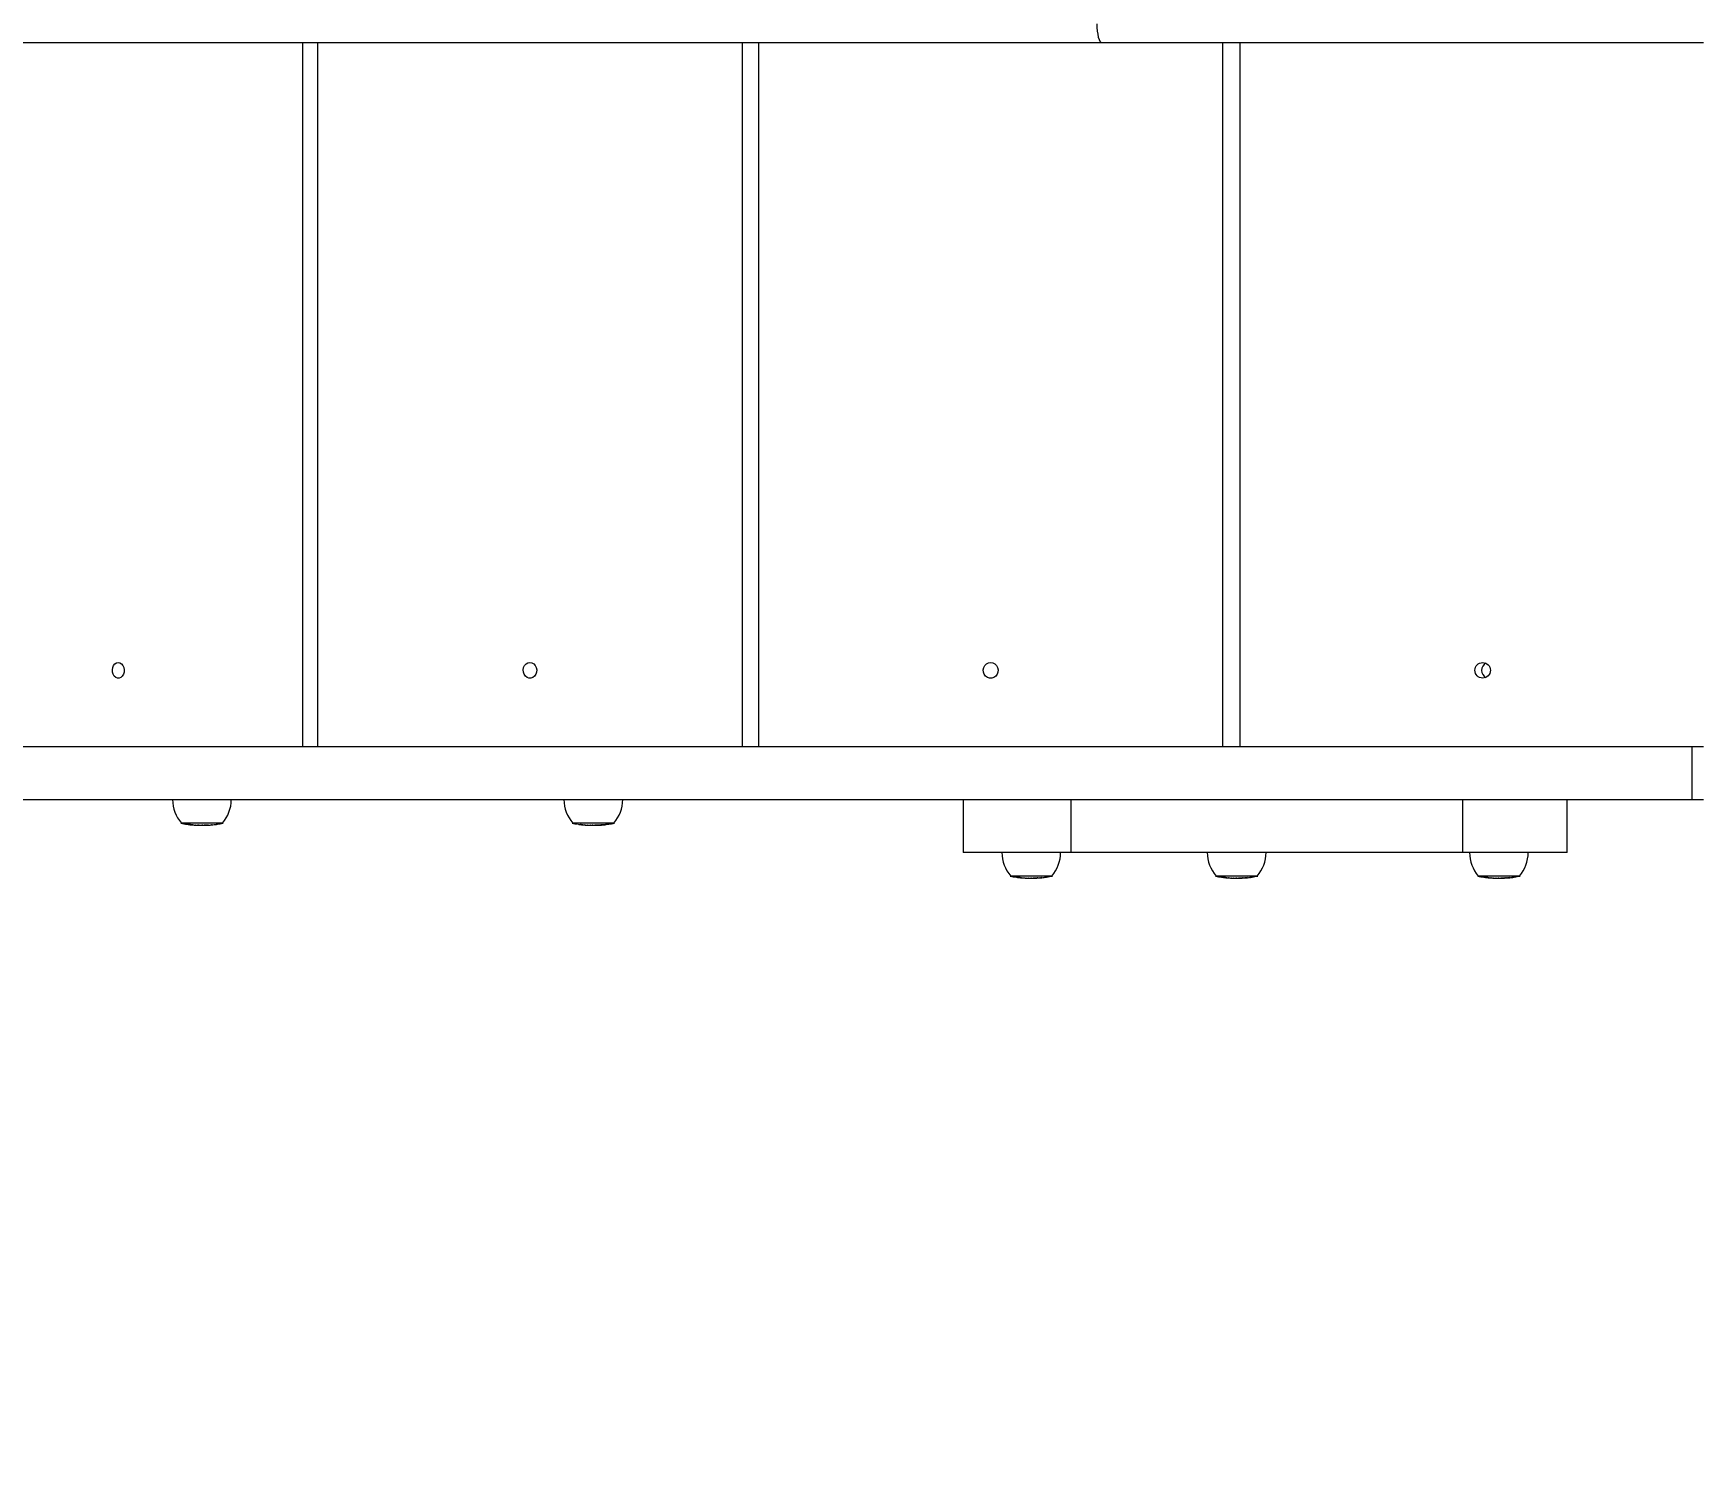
# Model space of a CAD drawing. Header units: millimetres. Extents: x -8045 to 6871, y -5915 to 5473.
# Drawn here: x -3244 to -2395, y 328 to 1055 of the extents above; entities that cross this region are included whole.
import ezdxf

# ---------------------------------------------------------------- set-up
doc = ezdxf.new("R2010")
doc.units = ezdxf.units.MM
for name, color, linetype in [('DIKOM_ОБЪЕКТ', 7, 'Continuous'), ('DIKOM_РАЗМЕР_ЗОНА', 7, 'Continuous'), ('DIKOM_РАЗМЕР_ОБЪЕКТА', 7, 'Continuous')]:
    doc.layers.add(name, color=color, linetype=linetype)
doc.styles.add('style1', font='arial.ttf', dxfattribs={"width": 0.8})
doc.dimstyles.new('1-50', dxfattribs={"dimtxt": 300, "dimasz": 200, "dimexe": 100, "dimexo": 0, "dimgap": 100, "dimtad": 1, "dimtxsty": 'style1', "dimcen": 200, "dimclrd": 7, "dimclre": 7, "dimclrt": 7, "dimadec": 1, "dimazin": 2, "dimtfac": 1, "dimtmove": 0, "dimatfit": 2, "dimfxl": 0, "dimlwd": 25, "dimlwe": 18, "dimarcsym": 0})

# ---------------------------------------------------------------- blocks, each defined once
blk = doc.blocks.new('*D10')
at = {"layer": 'Defpoints', "color": 0, "linetype": 'Continuous', "transparency": 16777216}
for p in [(-1653.81, 3474.95), (-5616.46, -3083.4), (491.01, -3083.4)]:
    blk.add_point(p, dxfattribs=at)
at = {"layer": 'DIKOM_РАЗМЕР_ОБЪЕКТА', "color": 7, "linetype": 'Continuous', "lineweight": 18, "transparency": 16777216}
for p, q in [((-1653.81, 3474.95), (-5716.46, 3474.95)), ((491.01, -3083.4), (-5716.46, -3083.4))]:
    blk.add_line(p, q, dxfattribs=at)
at = {"layer": 'DIKOM_РАЗМЕР_ОБЪЕКТА', "color": 7, "linetype": 'Continuous', "lineweight": 25, "transparency": 16777216}
blk.add_line((-5616.46, 3274.95), (-5616.46, -2883.4), dxfattribs=at)
at = {"layer": 'DIKOM_РАЗМЕР_ОБЪЕКТА', "color": 7, "linetype": 'Continuous', "transparency": 16777216}
for points in [[(-5649.79, 3274.95), (-5583.12, 3274.95), (-5616.46, 3474.95)], [(-5649.79, -2883.4), (-5583.12, -2883.4), (-5616.46, -3083.4)]]:
    blk.add_solid(points, dxfattribs=at)
at = {"layer": 'DIKOM_РАЗМЕР_ОБЪЕКТА', "color": 7, "linetype": 'Continuous', "lineweight": 15, "transparency": 16777216, "insert": (-5869.63, -1326.86), "char_height": 300, "attachment_point": 5, "rotation": 90, "style": 'style1'}
blk.add_mtext('6550', dxfattribs=at)
blk = doc.blocks.new('*D12')
at = {"layer": 'Defpoints', "color": 0, "transparency": 16777216}
for p in [(-2189.61, 5472.65), (-7595.21, -5084.97), (-495.58, -5084.97)]:
    blk.add_point(p, dxfattribs=at)
at = {"layer": 'DIKOM_РАЗМЕР_ЗОНА', "color": 7, "lineweight": 18, "transparency": 16777216}
for p, q in [((-2189.61, 5472.65), (-7695.21, 5472.65)), ((-495.58, -5084.97), (-7695.21, -5084.97))]:
    blk.add_line(p, q, dxfattribs=at)
at = {"layer": 'DIKOM_РАЗМЕР_ЗОНА', "color": 7, "lineweight": 25, "transparency": 16777216}
blk.add_line((-7595.21, 5272.65), (-7595.21, -4884.97), dxfattribs=at)
at = {"layer": 'DIKOM_РАЗМЕР_ЗОНА', "color": 7, "transparency": 16777216}
for points in [[(-7628.55, 5272.65), (-7561.88, 5272.65), (-7595.21, 5472.65)], [(-7628.55, -4884.97), (-7561.88, -4884.97), (-7595.21, -5084.97)]]:
    blk.add_solid(points, dxfattribs=at)
at = {"layer": 'DIKOM_РАЗМЕР_ЗОНА', "color": 7, "transparency": 16777216, "insert": (-7848.38, -1452.59), "char_height": 300, "attachment_point": 5, "rotation": 90, "style": 'style1'}
blk.add_mtext('10550', dxfattribs=at)

msp = doc.modelspace()

# ---------------------------------------------------------------- linework, layer by layer
at = {"layer": 'DIKOM_ОБЪЕКТ', "color": 7, "linetype": 'Continuous', "lineweight": 15}
for p, q in [((-3523.161, 1050.343), (-2698.94, 1050.343)), ((-3106.603, 690.843), (-3106.603, 1050.343)), ((-3099.205, 1050.343), (-3099.205, 690.843)), ((-2882.234, 690.843), (-2882.234, 1050.343)), ((-2874.105, 1050.343), (-2874.105, 690.843)), ((-2698.94, 1050.343), (-2391.813, 1050.343)), ((-2637.043, 690.843), (-2637.043, 1050.343)), ((-2628.497, 1050.343), (-2628.497, 690.843)), ((-2397.622, 690.843), (-3599.158, 690.843)), ((-2397.622, 663.843), (-2397.622, 690.843)), ((-2391.813, 690.843), (-2397.622, 690.843)), ((-3599.158, 663.843), (-2397.622, 663.843)), ((-2769.673, 663.843), (-2769.673, 636.843)), ((-2714.49, 636.843), (-2714.49, 663.843)), ((-2514.685, 663.843), (-2514.685, 636.843)), ((-2461.387, 636.843), (-2461.387, 663.843)), ((-2397.622, 663.843), (-2391.813, 663.843)), ((-3147.356, 651.843), (-3168.956, 651.843)), ((-3165.022, 651.204), (-3165.022, 651.184)), ((-3162.717, 650.907), (-3162.975, 650.925)), ((-3160.318, 650.796), (-3160.377, 650.797)), ((-3159.73, 650.79), (-3160.145, 650.795)), ((-3159.587, 650.79), (-3159.73, 650.79)), ((-3159.627, 650.79), (-3159.631, 650.79)), ((-3159.627, 650.79), (-3158.846, 650.79)), ((-3158.226, 650.79), (-3157.218, 650.79)), ((-3157.724, 650.792), (-3158.223, 650.791)), ((-3157.013, 650.79), (-3156.919, 650.79)), ((-3156.919, 650.79), (-3156.681, 650.79)), ((-3154.75, 650.834), (-3154.75, 650.835)), ((-3153.687, 650.901), (-3153.542, 650.924)), ((-3153.144, 650.946), (-3153.23, 650.937)), ((-3153.129, 650.947), (-3153.144, 650.946)), ((-3152.95, 650.974), (-3153.129, 650.947)), ((-3152.837, 650.982), (-3152.542, 651.011)), ((-3151.342, 651.149), (-3150.823, 651.214)), ((-3150.716, 651.22), (-3150.96, 651.198)), ((-3150.762, 651.216), (-3150.707, 651.222)), ((-3150.716, 651.23), (-3150.716, 651.22)), ((-3150.707, 651.222), (-3150.716, 651.22)), ((-3150.707, 651.231), (-3150.707, 651.222)), ((-3150.196, 651.307), (-3150.305, 651.286)), ((-2947.593, 651.843), (-2969.193, 651.843)), ((-2962.439, 650.875), (-2962.653, 650.888)), ((-2962.214, 650.863), (-2961.97, 650.849)), ((-2961.125, 650.813), (-2961.421, 650.827)), ((-2959.782, 650.79), (-2959.977, 650.79)), ((-2959.805, 650.79), (-2958.954, 650.79)), ((-2958.954, 650.79), (-2957.91, 650.79)), ((-2958.627, 650.792), (-2958.951, 650.791)), ((-2957.889, 650.79), (-2957.533, 650.79)), ((-2957.513, 650.79), (-2956.918, 650.79)), ((-2953.971, 650.947), (-2953.984, 650.946)), ((-2952.282, 651.048), (-2953.971, 650.947)), ((-2953.87, 650.982), (-2952.45, 651.037)), ((-2952.115, 651.077), (-2951.91, 651.214)), ((-2951.605, 651.22), (-2951.837, 651.1)), ((-2951.605, 651.259), (-2951.605, 651.22)), ((-2951.596, 651.222), (-2951.605, 651.22)), ((-2951.596, 651.261), (-2951.596, 651.222)), ((-2714.49, 636.843), (-2769.673, 636.843)), ((-2514.685, 636.843), (-2714.49, 636.843)), ((-2461.387, 636.843), (-2514.685, 636.843)), ((-2724.064, 624.843), (-2745.664, 624.843)), ((-2742.381, 624.232), (-2742.453, 624.262)), ((-2741.979, 624.196), (-2741.979, 624.184)), ((-2738.787, 623.863), (-2738.866, 623.888)), ((-2738.412, 623.863), (-2738.332, 623.838)), ((-2737.512, 623.807), (-2737.594, 623.827)), ((-2736.314, 623.79), (-2736.467, 623.79)), ((-2736.333, 623.79), (-2735.33, 623.79)), ((-2735.166, 623.79), (-2734.105, 623.79)), ((-2734.711, 623.792), (-2735.161, 623.791)), ((-2734.105, 623.79), (-2733.868, 623.79)), ((-2733.772, 623.79), (-2733.389, 623.79)), ((-2731.477, 623.834), (-2731.473, 623.835)), ((-2730.018, 623.947), (-2730.033, 623.946)), ((-2729.419, 624.001), (-2730.018, 623.947)), ((-2729.804, 623.982), (-2728.988, 624.03)), ((-2728.427, 624.092), (-2727.781, 624.214)), ((-2727.588, 624.22), (-2728.06, 624.154)), ((-2727.588, 624.242), (-2727.588, 624.22)), ((-2727.578, 624.222), (-2727.588, 624.22)), ((-2727.578, 624.243), (-2727.578, 624.222)), ((-2619.238, 624.843), (-2640.838, 624.843)), ((-2637.6, 624.243), (-2637.716, 624.262)), ((-2637.216, 624.191), (-2637.216, 624.184)), ((-2633.984, 623.867), (-2634.15, 623.888)), ((-2633.699, 623.863), (-2633.526, 623.842)), ((-2632.702, 623.809), (-2632.886, 623.827)), ((-2631.464, 623.79), (-2631.642, 623.79)), ((-2631.492, 623.79), (-2630.419, 623.79)), ((-2630.432, 623.79), (-2629.37, 623.79)), ((-2630.02, 623.792), (-2630.428, 623.791)), ((-2629.37, 623.79), (-2629.014, 623.79)), ((-2629.014, 623.79), (-2628.563, 623.79)), ((-2626.224, 623.858), (-2626.262, 623.855)), ((-2625.318, 623.947), (-2625.332, 623.946)), ((-2624.426, 624.015), (-2625.318, 623.947)), ((-2625.142, 623.982), (-2624.027, 624.037)), ((-2623.678, 624.077), (-2623.132, 624.214)), ((-2622.898, 624.22), (-2623.355, 624.134)), ((-2622.898, 624.248), (-2622.898, 624.22)), ((-2622.889, 624.222), (-2622.898, 624.22)), ((-2622.889, 624.249), (-2622.889, 624.222)), ((-2485.396, 624.843), (-2506.996, 624.843)), ((-2503.765, 624.244), (-2503.88, 624.262)), ((-2503.378, 624.191), (-2503.378, 624.184)), ((-2503.378, 624.184), (-2503.306, 624.176)), ((-2500.145, 623.867), (-2500.317, 623.888)), ((-2499.866, 623.863), (-2499.687, 623.842)), ((-2498.863, 623.809), (-2499.054, 623.827)), ((-2497.62, 623.79), (-2497.8, 623.79)), ((-2497.649, 623.79), (-2496.598, 623.79)), ((-2496.598, 623.79), (-2495.536, 623.79)), ((-2496.19, 623.792), (-2496.594, 623.791)), ((-2495.536, 623.79), (-2495.179, 623.79)), ((-2495.179, 623.79), (-2494.721, 623.79)), ((-2492.386, 623.858), (-2492.422, 623.854)), ((-2491.488, 623.947), (-2491.502, 623.946)), ((-2490.568, 624.016), (-2491.488, 623.947)), ((-2491.316, 623.982), (-2490.186, 624.037)), ((-2490.119, 624.044), (-2490.117, 624.044)), ((-2489.838, 624.077), (-2489.307, 624.214)), ((-2489.07, 624.22), (-2489.523, 624.133)), ((-2489.07, 624.248), (-2489.07, 624.22)), ((-2489.061, 624.222), (-2489.07, 624.22)), ((-2489.061, 624.25), (-2489.061, 624.222))]:
    msp.add_line(p, q, dxfattribs=at)
at = {"layer": 'DIKOM_ОБЪЕКТ', "color": 7, "linetype": 'Continuous', "lineweight": 15, "flags": 128}
for points in [[(-2701.369, 1059.843), (-2701.322, 1057.989), (-2701.184, 1056.207), (-2700.96, 1054.565), (-2700.657, 1053.125), (-2700.289, 1051.944), (-2699.869, 1051.066), (-2699.414, 1050.525), (-2698.94, 1050.343)], [(-3200.858, 733.843), (-3199.969, 733.665), (-3199.159, 733.148), (-3198.5, 732.337), (-3198.051, 731.304), (-3197.851, 730.142), (-3197.918, 728.953), (-3198.246, 727.843), (-3198.807, 726.91), (-3199.55, 726.239), (-3200.409, 725.887), (-3201.308, 725.887), (-3202.167, 726.239), (-3202.91, 726.91), (-3203.47, 727.843), (-3203.799, 728.953), (-3203.866, 730.142), (-3203.666, 731.304), (-3203.216, 732.337), (-3202.557, 733.148), (-3201.747, 733.665), (-3200.858, 733.843)], [(-2990.719, 733.843), (-2989.696, 733.665), (-2988.764, 733.148), (-2988.005, 732.337), (-2987.488, 731.304), (-2987.258, 730.142), (-2987.335, 728.953), (-2987.713, 727.843), (-2988.358, 726.91), (-2989.213, 726.239), (-2990.202, 725.887), (-2991.237, 725.887), (-2992.225, 726.239), (-2993.081, 726.91), (-2993.726, 727.843), (-2994.104, 728.953), (-2994.181, 730.142), (-2993.951, 731.304), (-2993.434, 732.337), (-2992.675, 733.148), (-2991.743, 733.665), (-2990.719, 733.843)], [(-2755.574, 733.843), (-2754.456, 733.665), (-2753.437, 733.148), (-2752.608, 732.337), (-2752.043, 731.304), (-2751.792, 730.142), (-2751.876, 728.953), (-2752.289, 727.843), (-2752.994, 726.91), (-2753.928, 726.239), (-2755.009, 725.887), (-2756.139, 725.887), (-2757.22, 726.239), (-2758.154, 726.91), (-2758.859, 727.843), (-2759.272, 728.953), (-2759.356, 730.142), (-2759.105, 731.304), (-2758.54, 732.337), (-2757.711, 733.148), (-2756.692, 733.665), (-2755.574, 733.843)], [(-2623.978, 624.042), (-2623.978, 624.042), (-2623.978, 624.042), (-2623.977, 624.042), (-2623.977, 624.042), (-2623.977, 624.042), (-2623.977, 624.042), (-2623.977, 624.042), (-2623.976, 624.042)]]:
    msp.add_lwpolyline(points, dxfattribs=at)
at = {"layer": 'DIKOM_ОБЪЕКТ', "color": 7, "linetype": 'Continuous', "lineweight": 15}
msp.add_circle((-2504.488, 729.865), 3.978, dxfattribs=at)
for centre, radius, start, end in [((-2501.051, 729.843), 4.011, 115.735713, 244.264287), ((-3154.479, 664.003), 18.677, 180.490933, 220.621157), ((-3161.833, 664.003), 18.677, 319.378843, 359.509067), ((-2954.716, 664.003), 18.677, 180.490933, 220.621157), ((-2962.069, 664.003), 18.677, 319.378843, 359.509067), ((-3159.631, 692.626), 41.836, 257.120378, 261.647445), ((-3159.631, 692.626), 41.836, 262.280975, 264.926876), ((-3159.631, 692.626), 41.836, 265.528094, 266.624274), ((-3159.631, 692.626), 41.836, 267.250535, 268.376547), ((-3159.631, 692.626), 41.836, 269.296131, 270), ((-3156.681, 692.626), 41.836, 270, 272.684497), ((-3156.681, 692.626), 41.836, 273.269831, 274.103679), ((-3156.681, 692.626), 41.836, 274.732166, 275.119576), ((-3156.681, 692.626), 41.836, 275.680402, 277.336112), ((-3156.681, 692.626), 41.836, 277.864622, 278.137328), ((-3156.681, 692.626), 41.836, 278.77037, 282.879622), ((-2959.867, 692.626), 41.836, 257.120378, 260.872472), ((-2959.867, 692.626), 41.836, 265.066499, 266.477098), ((-2959.867, 692.626), 41.836, 267.120468, 268.27704), ((-2959.867, 692.626), 41.836, 268.920247, 269.362311), ((-2956.918, 692.626), 41.836, 273.015237, 274.270783), ((-2956.918, 692.626), 41.836, 274.916627, 275.340739), ((-2956.918, 692.626), 41.836, 275.340739, 275.825601), ((-2956.918, 692.626), 41.836, 278.350067, 278.407867), ((-2956.918, 692.626), 41.836, 278.407867, 278.730971), ((-2956.918, 692.626), 41.836, 278.730971, 282.879622), ((-2731.187, 637.003), 18.677, 180.490933, 220.621157), ((-2738.541, 637.003), 18.677, 319.378843, 359.509067), ((-2626.361, 637.003), 18.677, 180.490933, 220.621157), ((-2633.715, 637.003), 18.677, 319.378843, 359.509067), ((-2492.519, 637.003), 18.677, 180.490933, 220.621157), ((-2499.873, 637.003), 18.677, 319.378843, 359.509067), ((-2736.339, 665.626), 41.836, 257.120378, 261.692488), ((-2736.339, 665.626), 41.836, 262.322829, 265.088314), ((-2736.339, 665.626), 41.836, 265.73088, 266.64785), ((-2736.339, 665.626), 41.836, 267.271397, 268.392102), ((-2733.389, 665.626), 41.836, 270, 272.611514), ((-2733.389, 665.626), 41.836, 273.18891, 274.077463), ((-2733.389, 665.626), 41.836, 274.703001, 275.447944), ((-2733.389, 665.626), 41.836, 276.03997, 276.814617), ((-2733.389, 665.626), 41.836, 277.323229, 278.093593), ((-2733.389, 665.626), 41.836, 278.723926, 282.879622), ((-2631.512, 665.626), 41.836, 257.120378, 261.629396), ((-2631.512, 665.626), 41.836, 262.26399, 264.966994), ((-2631.512, 665.626), 41.836, 265.620636, 266.615155), ((-2631.512, 665.626), 41.836, 267.242532, 268.370309), ((-2628.563, 665.626), 41.836, 270, 272.551328), ((-2628.563, 665.626), 41.836, 273.150527, 274.114353), ((-2628.563, 665.626), 41.836, 274.743832, 275.678508), ((-2628.563, 665.626), 41.836, 276.294358, 276.652072), ((-2628.563, 665.626), 41.836, 277.155171, 278.155064), ((-2628.563, 665.626), 41.836, 278.788989, 282.879622), ((-2497.671, 665.626), 41.836, 257.120378, 261.62131), ((-2497.671, 665.626), 41.836, 262.256434, 264.956057), ((-2497.671, 665.626), 41.836, 265.605044, 266.610957), ((-2497.671, 665.626), 41.836, 267.238822, 268.367489), ((-2494.721, 665.626), 41.836, 270, 272.545839), ((-2494.721, 665.626), 41.836, 273.14845, 274.119101), ((-2494.721, 665.626), 41.836, 274.749082, 275.701268), ((-2494.721, 665.626), 41.836, 276.319073, 276.640781), ((-2494.721, 665.626), 41.836, 277.142968, 278.162968), ((-2494.721, 665.626), 41.836, 278.797365, 282.879622)]:
    msp.add_arc(centre, radius, start, end, dxfattribs=at)
for points, knots in [([(-3165.706, 651.241), (-3165.675, 651.235), (-3165.584, 651.217), (-3165.492, 651.244), (-3165.432, 651.262)], [0, 0, 0, 0, 0.339031, 1, 1, 1, 1]), ([(-3165.432, 651.262), (-3165.226, 651.232), (-3164.824, 651.174), (-3164.421, 651.125), (-3164.224, 651.101)], [0, 0, 0, 0, 0.5123191, 1, 1, 1, 1]), ([(-3165.022, 651.184), (-3165.068, 651.174), (-3165.144, 651.157), (-3165.219, 651.169), (-3165.249, 651.173)], [0, 0, 0, 0, 0.6120445, 1, 1, 1, 1]), ([(-3164.273, 651.089), (-3164.395, 651.104), (-3164.645, 651.134), (-3164.895, 651.167), (-3165.022, 651.184)], [0, 0, 0, 0, 0.4884101, 1, 1, 1, 1]), ([(-3163.173, 650.948), (-3163.168, 650.95), (-3163.157, 650.952), (-3163.271, 650.97), (-3163.45, 650.994), (-3163.719, 651.026), (-3164.008, 651.058), (-3164.201, 651.081), (-3164.273, 651.089)], [0, 0, 0, 0, 0.1754368, 0.3674746, 0.5235852, 0.6804762, 0.8805844, 1, 1, 1, 1]), ([(-3164.224, 651.101), (-3164.023, 651.078), (-3163.691, 651.04), (-3163.264, 650.992), (-3162.954, 650.953), (-3162.756, 650.924), (-3162.692, 650.911), (-3162.701, 650.91), (-3162.702, 650.91)], [0, 0, 0, 0, 0.2436138, 0.4033348, 0.5631719, 0.7733687, 0.9899618, 1, 1, 1, 1]), ([(-3163.332, 650.954), (-3163.272, 650.949), (-3163.198, 650.943), (-3163.173, 650.944), (-3163.169, 650.944)], [0, 0, 0, 0, 0.8050927, 1, 1, 1, 1]), ([(-3162.095, 650.868), (-3162.077, 650.865), (-3161.999, 650.854), (-3161.921, 650.873), (-3161.86, 650.888)], [0, 0, 0, 0, 0.2308628, 1, 1, 1, 1]), ([(-3161.86, 650.888), (-3161.789, 650.884), (-3161.638, 650.875), (-3161.487, 650.867), (-3161.408, 650.863)], [0, 0, 0, 0, 0.4758217, 1, 1, 1, 1]), ([(-3161.408, 650.863), (-3161.469, 650.848), (-3161.545, 650.831), (-3161.622, 650.841), (-3161.638, 650.843)], [0, 0, 0, 0, 0.7854331, 1, 1, 1, 1]), ([(-3160.816, 650.81), (-3160.802, 650.809), (-3160.729, 650.801), (-3160.655, 650.816), (-3160.595, 650.827)], [0, 0, 0, 0, 0.1834278, 1, 1, 1, 1]), ([(-3160.595, 650.827), (-3160.522, 650.825), (-3160.371, 650.82), (-3160.22, 650.816), (-3160.142, 650.814)], [0, 0, 0, 0, 0.483684, 1, 1, 1, 1]), ([(-3160.142, 650.814), (-3160.171, 650.809), (-3160.229, 650.799), (-3160.286, 650.797), (-3160.315, 650.796)], [0, 0, 0, 0, 0.4984816, 1, 1, 1, 1]), ([(-3160.315, 650.796), (-3159.731, 650.793), (-3159.079, 650.788), (-3158.427, 650.792), (-3158.36, 650.792)], [0, 0, 0, 0, 0.896864, 1, 1, 1, 1]), ([(-3158.36, 650.792), (-3158.254, 650.792), (-3158.042, 650.792), (-3157.83, 650.792), (-3157.724, 650.792)], [0, 0, 0, 0, 0.4996297, 1, 1, 1, 1]), ([(-3157.235, 650.791), (-3157.108, 650.791), (-3156.858, 650.792), (-3156.332, 650.801), (-3155.975, 650.81), (-3155.794, 650.814)], [0, 0, 0, 0, 0.3371692, 0.663979, 1, 1, 1, 1]), ([(-3155.831, 650.807), (-3155.985, 650.803), (-3156.269, 650.797), (-3156.644, 650.792), (-3156.869, 650.79), (-3156.935, 650.79), (-3156.943, 650.79)], [0, 0, 0, 0, 0.3570671, 0.6585125, 0.9599296, 1, 1, 1, 1]), ([(-3154.774, 650.834), (-3154.771, 650.834), (-3154.765, 650.834), (-3154.932, 650.83), (-3155.206, 650.823), (-3155.528, 650.814), (-3155.746, 650.809), (-3155.831, 650.807)], [0, 0, 0, 0, 0.2142017, 0.4275708, 0.6410933, 0.8608891, 1, 1, 1, 1]), ([(-3155.794, 650.814), (-3155.588, 650.82), (-3155.211, 650.83), (-3154.755, 650.844), (-3154.447, 650.854), (-3154.302, 650.858), (-3154.31, 650.858), (-3154.313, 650.858)], [0, 0, 0, 0, 0.2492311, 0.4568179, 0.663843, 0.8850814, 1, 1, 1, 1]), ([(-3153.542, 650.924), (-3153.421, 650.933), (-3153.186, 650.951), (-3152.951, 650.972), (-3152.837, 650.982)], [0, 0, 0, 0, 0.513199, 1, 1, 1, 1]), ([(-3150.823, 651.214), (-3150.728, 651.228), (-3150.518, 651.257), (-3150.31, 651.289), (-3150.196, 651.307)], [0, 0, 0, 0, 0.4561984, 1, 1, 1, 1]), ([(-2966.13, 651.262), (-2965.93, 651.232), (-2965.538, 651.174), (-2965.146, 651.125), (-2964.954, 651.101)], [0, 0, 0, 0, 0.5122341, 1, 1, 1, 1]), ([(-2964.954, 651.101), (-2964.759, 651.078), (-2964.434, 651.04), (-2963.967, 650.992), (-2963.65, 650.961), (-2963.513, 650.95), (-2963.467, 650.946)], [0, 0, 0, 0, 0.3776317, 0.6252559, 0.8730113, 1, 1, 1, 1]), ([(-2963.761, 650.972), (-2963.761, 650.973), (-2963.821, 650.979), (-2963.999, 650.994), (-2964.306, 651.026), (-2964.6, 651.058), (-2964.789, 651.081), (-2964.859, 651.089)], [0, 0, 0, 0, 0.0016371, 0.2479836, 0.4957271, 0.8114874, 1, 1, 1, 1]), ([(-2962.653, 650.888), (-2962.584, 650.884), (-2962.437, 650.875), (-2962.29, 650.867), (-2962.214, 650.863)], [0, 0, 0, 0, 0.4759673, 1, 1, 1, 1]), ([(-2961.421, 650.827), (-2961.35, 650.825), (-2961.204, 650.82), (-2961.057, 650.816), (-2960.981, 650.814)], [0, 0, 0, 0, 0.4837892, 1, 1, 1, 1]), ([(-2960.981, 650.814), (-2960.912, 650.809), (-2960.803, 650.8), (-2960.694, 650.799), (-2960.656, 650.798)], [0, 0, 0, 0, 0.6412108, 1, 1, 1, 1]), ([(-2960.333, 650.795), (-2960.016, 650.792), (-2959.654, 650.789), (-2959.291, 650.792), (-2959.246, 650.792)], [0, 0, 0, 0, 0.8751242, 1, 1, 1, 1]), ([(-2959.246, 650.792), (-2959.143, 650.792), (-2958.936, 650.792), (-2958.73, 650.792), (-2958.627, 650.792)], [0, 0, 0, 0, 0.4998082, 1, 1, 1, 1]), ([(-2957.916, 650.791), (-2957.844, 650.791), (-2957.7, 650.792), (-2957.275, 650.801), (-2956.936, 650.81), (-2956.764, 650.814)], [0, 0, 0, 0, 0.3349699, 0.6628595, 1, 1, 1, 1]), ([(-2956.657, 650.807), (-2956.802, 650.803), (-2957.069, 650.797), (-2957.371, 650.791), (-2957.535, 650.789), (-2957.59, 650.791), (-2957.57, 650.791), (-2957.57, 650.791)], [0, 0, 0, 0, 0.2855402, 0.5264916, 0.76742, 0.9951159, 1, 1, 1, 1]), ([(-2956.764, 650.814), (-2956.558, 650.82), (-2956.179, 650.83), (-2955.635, 650.844), (-2955.191, 650.854), (-2954.857, 650.858), (-2954.745, 650.858), (-2954.689, 650.858)], [0, 0, 0, 0, 0.225316, 0.4129471, 0.6000864, 0.8000868, 1, 1, 1, 1]), ([(-2955.129, 650.835), (-2955.195, 650.835), (-2955.302, 650.835), (-2955.635, 650.83), (-2955.997, 650.823), (-2956.356, 650.814), (-2956.573, 650.809), (-2956.657, 650.807)], [0, 0, 0, 0, 0.301881, 0.4914215, 0.6810752, 0.8764658, 1, 1, 1, 1]), ([(-2955.172, 650.827), (-2955.145, 650.828), (-2955.052, 650.832), (-2955.053, 650.834), (-2955.107, 650.834), (-2955.129, 650.835)], [0, 0, 0, 0, 0.1925073, 0.6693298, 1, 1, 1, 1]), ([(-2954.689, 650.858), (-2954.638, 650.857), (-2954.554, 650.856), (-2954.736, 650.847), (-2954.809, 650.844)], [0, 0, 0, 0, 0.6015033, 1, 1, 1, 1]), ([(-2954.556, 650.924), (-2954.439, 650.933), (-2954.21, 650.951), (-2953.981, 650.972), (-2953.87, 650.982)], [0, 0, 0, 0, 0.513055, 1, 1, 1, 1]), ([(-2953.979, 650.903), (-2954.025, 650.9), (-2954.217, 650.888), (-2954.41, 650.908), (-2954.556, 650.924)], [0, 0, 0, 0, 0.2416564, 1, 1, 1, 1]), ([(-2952.45, 651.037), (-2952.401, 651.041), (-2952.327, 651.047), (-2952.231, 651.056), (-2952.187, 651.061), (-2952.165, 651.063)], [0, 0, 0, 0, 0.4997007, 0.7496541, 1, 1, 1, 1]), ([(-2951.837, 651.1), (-2951.912, 651.091), (-2952.06, 651.073), (-2952.208, 651.056), (-2952.282, 651.048)], [0, 0, 0, 0, 0.5017598, 1, 1, 1, 1]), ([(-2952.165, 651.063), (-2952.164, 651.063), (-2952.161, 651.063), (-2952.158, 651.064), (-2952.156, 651.064)], [0, 0, 0, 0, 0.5274339, 1, 1, 1, 1]), ([(-2952.156, 651.064), (-2952.15, 651.065), (-2952.141, 651.068), (-2952.126, 651.073), (-2952.119, 651.075), (-2952.115, 651.077)], [0, 0, 0, 0, 0.4999364, 0.7499547, 1, 1, 1, 1]), ([(-2951.91, 651.214), (-2951.817, 651.228), (-2951.613, 651.257), (-2951.41, 651.289), (-2951.299, 651.307)], [0, 0, 0, 0, 0.4558143, 1, 1, 1, 1]), ([(-2950.864, 651.231), (-2950.986, 651.219), (-2951.23, 651.195), (-2951.474, 651.213), (-2951.596, 651.222)], [0, 0, 0, 0, 0.5001764, 1, 1, 1, 1]), ([(-2951.299, 651.307), (-2951.153, 651.29), (-2950.861, 651.257), (-2950.569, 651.285), (-2950.424, 651.299)], [0, 0, 0, 0, 0.5001436, 1, 1, 1, 1]), ([(-2950.424, 651.299), (-2950.506, 651.286), (-2950.653, 651.263), (-2950.8, 651.241), (-2950.864, 651.231)], [0, 0, 0, 0, 0.5635473, 1, 1, 1, 1]), ([(-2742.453, 624.262), (-2742.246, 624.232), (-2741.842, 624.174), (-2741.437, 624.125), (-2741.239, 624.101)], [0, 0, 0, 0, 0.5123657, 1, 1, 1, 1]), ([(-2741.227, 624.089), (-2741.35, 624.104), (-2741.601, 624.134), (-2741.851, 624.167), (-2741.979, 624.184)], [0, 0, 0, 0, 0.4884676, 1, 1, 1, 1]), ([(-2741.239, 624.101), (-2741.038, 624.078), (-2740.704, 624.04), (-2740.251, 623.992), (-2739.897, 623.953), (-2739.629, 623.924), (-2739.494, 623.91), (-2739.473, 623.908), (-2739.465, 623.907)], [0, 0, 0, 0, 0.2166895, 0.3588399, 0.5009727, 0.6879831, 0.8806963, 1, 1, 1, 1]), ([(-2739.92, 623.944), (-2739.937, 623.945), (-2739.964, 623.948), (-2740.156, 623.97), (-2740.373, 623.994), (-2740.665, 624.026), (-2740.96, 624.058), (-2741.154, 624.081), (-2741.227, 624.089)], [0, 0, 0, 0, 0.2786878, 0.446679, 0.5831939, 0.7204845, 0.89553, 1, 1, 1, 1]), ([(-2739.92, 623.944), (-2739.918, 623.944), (-2739.912, 623.943), (-2739.916, 623.943), (-2739.92, 623.944)], [0, 0, 0, 0, 0.1708795, 1, 1, 1, 1]), ([(-2738.866, 623.888), (-2738.794, 623.884), (-2738.642, 623.875), (-2738.491, 623.867), (-2738.412, 623.863)], [0, 0, 0, 0, 0.4761848, 1, 1, 1, 1]), ([(-2737.594, 623.827), (-2737.521, 623.825), (-2737.37, 623.82), (-2737.218, 623.816), (-2737.14, 623.814)], [0, 0, 0, 0, 0.4837507, 1, 1, 1, 1]), ([(-2737.14, 623.814), (-2737.127, 623.809), (-2737.101, 623.799), (-2737.075, 623.797), (-2737.062, 623.796)], [0, 0, 0, 0, 0.4984861, 1, 1, 1, 1]), ([(-2737.062, 623.796), (-2736.55, 623.793), (-2735.98, 623.788), (-2735.409, 623.792), (-2735.35, 623.792)], [0, 0, 0, 0, 0.8968952, 1, 1, 1, 1]), ([(-2735.35, 623.792), (-2735.244, 623.792), (-2735.031, 623.792), (-2734.818, 623.792), (-2734.711, 623.792)], [0, 0, 0, 0, 0.4998136, 1, 1, 1, 1]), ([(-2734.118, 623.791), (-2734.013, 623.791), (-2733.805, 623.792), (-2733.315, 623.801), (-2732.96, 623.81), (-2732.78, 623.814)], [0, 0, 0, 0, 0.3355839, 0.6632011, 1, 1, 1, 1]), ([(-2732.756, 623.807), (-2732.908, 623.803), (-2733.189, 623.797), (-2733.54, 623.791), (-2733.786, 623.79), (-2733.853, 623.791), (-2733.886, 623.791)], [0, 0, 0, 0, 0.286908, 0.5290741, 0.771192, 1, 1, 1, 1]), ([(-2732.78, 623.814), (-2732.571, 623.82), (-2732.187, 623.83), (-2731.686, 623.844), (-2731.313, 623.854), (-2731.076, 623.858), (-2731.038, 623.858), (-2731.019, 623.858)], [0, 0, 0, 0, 0.2252578, 0.4129142, 0.6000816, 0.8000779, 1, 1, 1, 1]), ([(-2731.473, 623.835), (-2731.496, 623.835), (-2731.535, 623.835), (-2731.789, 623.83), (-2732.106, 623.823), (-2732.449, 623.814), (-2732.67, 623.809), (-2732.756, 623.807)], [0, 0, 0, 0, 0.3018604, 0.4914283, 0.6810768, 0.8764483, 1, 1, 1, 1]), ([(-2730.511, 623.924), (-2730.39, 623.933), (-2730.154, 623.951), (-2729.919, 623.972), (-2729.804, 623.982)], [0, 0, 0, 0, 0.5131415, 1, 1, 1, 1]), ([(-2730.347, 623.917), (-2730.374, 623.906), (-2730.429, 623.883), (-2730.484, 623.911), (-2730.511, 623.924)], [0, 0, 0, 0, 0.5000796, 1, 1, 1, 1]), ([(-2727.781, 624.214), (-2727.686, 624.228), (-2727.475, 624.257), (-2727.265, 624.289), (-2727.151, 624.307)], [0, 0, 0, 0, 0.4560193, 1, 1, 1, 1]), ([(-2727.441, 624.231), (-2727.464, 624.219), (-2727.51, 624.195), (-2727.556, 624.213), (-2727.578, 624.222)], [0, 0, 0, 0, 0.5001776, 1, 1, 1, 1]), ([(-2727.151, 624.307), (-2727.124, 624.288), (-2727.089, 624.263), (-2727.054, 624.277), (-2727.046, 624.28)], [0, 0, 0, 0, 0.7828236, 1, 1, 1, 1]), ([(-2637.716, 624.262), (-2637.51, 624.232), (-2637.109, 624.174), (-2636.706, 624.125), (-2636.51, 624.101)], [0, 0, 0, 0, 0.5123379, 1, 1, 1, 1]), ([(-2636.468, 624.089), (-2636.59, 624.104), (-2636.839, 624.134), (-2637.088, 624.167), (-2637.216, 624.184)], [0, 0, 0, 0, 0.4883962, 1, 1, 1, 1]), ([(-2636.51, 624.101), (-2636.309, 624.078), (-2635.978, 624.04), (-2635.515, 623.991), (-2635.145, 623.953), (-2634.856, 623.925), (-2634.755, 623.917), (-2634.709, 623.913)], [0, 0, 0, 0, 0.2548908, 0.4220531, 0.5891938, 0.8091066, 1, 1, 1, 1]), ([(-2635.074, 623.944), (-2635.105, 623.945), (-2635.155, 623.948), (-2635.374, 623.97), (-2635.606, 623.994), (-2635.907, 624.026), (-2636.202, 624.058), (-2636.396, 624.081), (-2636.468, 624.089)], [0, 0, 0, 0, 0.2786883, 0.4467038, 0.5831932, 0.7204747, 0.8955288, 1, 1, 1, 1]), ([(-2634.15, 623.888), (-2634.079, 623.884), (-2633.928, 623.875), (-2633.778, 623.867), (-2633.699, 623.863)], [0, 0, 0, 0, 0.4760342, 1, 1, 1, 1]), ([(-2632.886, 623.827), (-2632.814, 623.825), (-2632.663, 623.82), (-2632.513, 623.816), (-2632.435, 623.814)], [0, 0, 0, 0, 0.4833972, 1, 1, 1, 1]), ([(-2632.435, 623.814), (-2632.402, 623.809), (-2632.336, 623.799), (-2632.27, 623.797), (-2632.236, 623.796)], [0, 0, 0, 0, 0.498481, 1, 1, 1, 1]), ([(-2632.236, 623.796), (-2631.764, 623.793), (-2631.237, 623.788), (-2630.71, 623.792), (-2630.656, 623.792)], [0, 0, 0, 0, 0.8968619, 1, 1, 1, 1]), ([(-2630.656, 623.792), (-2630.55, 623.792), (-2630.338, 623.792), (-2630.126, 623.792), (-2630.02, 623.792)], [0, 0, 0, 0, 0.4998097, 1, 1, 1, 1]), ([(-2629.375, 623.791), (-2629.283, 623.791), (-2629.099, 623.792), (-2628.633, 623.801), (-2628.282, 623.81), (-2628.104, 623.814)], [0, 0, 0, 0, 0.3299306, 0.6603073, 1, 1, 1, 1]), ([(-2628.05, 623.807), (-2628.201, 623.803), (-2628.478, 623.797), (-2628.813, 623.791), (-2629.037, 623.79), (-2629.086, 623.791), (-2629.11, 623.791)], [0, 0, 0, 0, 0.2868879, 0.5290035, 0.7712073, 1, 1, 1, 1]), ([(-2628.104, 623.814), (-2627.895, 623.82), (-2627.511, 623.83), (-2626.992, 623.844), (-2626.593, 623.854), (-2626.32, 623.858), (-2626.256, 623.858), (-2626.224, 623.858)], [0, 0, 0, 0, 0.2253342, 0.4129854, 0.6001145, 0.800088, 1, 1, 1, 1]), ([(-2626.675, 623.835), (-2626.714, 623.835), (-2626.776, 623.835), (-2627.06, 623.83), (-2627.394, 623.823), (-2627.744, 623.814), (-2627.965, 623.809), (-2628.05, 623.807)], [0, 0, 0, 0, 0.3018466, 0.4914523, 0.6811556, 0.8765221, 1, 1, 1, 1]), ([(-2626.699, 623.832), (-2626.683, 623.833), (-2626.643, 623.834), (-2626.663, 623.834), (-2626.675, 623.835)], [0, 0, 0, 0, 0.3756363, 1, 1, 1, 1]), ([(-2625.846, 623.924), (-2625.725, 623.933), (-2625.491, 623.951), (-2625.256, 623.972), (-2625.142, 623.982)], [0, 0, 0, 0, 0.5132232, 1, 1, 1, 1]), ([(-2625.561, 623.904), (-2625.587, 623.9), (-2625.681, 623.887), (-2625.776, 623.909), (-2625.846, 623.924)], [0, 0, 0, 0, 0.270688, 1, 1, 1, 1]), ([(-2623.718, 624.072), (-2623.715, 624.072), (-2623.702, 624.074), (-2623.688, 624.075), (-2623.678, 624.077)], [0, 0, 0, 0, 0.2347191, 1, 1, 1, 1]), ([(-2623.132, 624.214), (-2623.037, 624.228), (-2622.828, 624.257), (-2622.619, 624.289), (-2622.506, 624.307)], [0, 0, 0, 0, 0.4561307, 1, 1, 1, 1]), ([(-2622.631, 624.218), (-2622.659, 624.213), (-2622.745, 624.197), (-2622.831, 624.212), (-2622.889, 624.222)], [0, 0, 0, 0, 0.327065, 1, 1, 1, 1]), ([(-2622.506, 624.307), (-2622.436, 624.289), (-2622.325, 624.261), (-2622.215, 624.281), (-2622.173, 624.288)], [0, 0, 0, 0, 0.6249672, 1, 1, 1, 1]), ([(-2503.88, 624.262), (-2503.674, 624.232), (-2503.273, 624.174), (-2502.871, 624.125), (-2502.675, 624.101)], [0, 0, 0, 0, 0.5122527, 1, 1, 1, 1]), ([(-2502.631, 624.089), (-2502.752, 624.104), (-2503.002, 624.134), (-2503.25, 624.167), (-2503.378, 624.184)], [0, 0, 0, 0, 0.4883894, 1, 1, 1, 1]), ([(-2502.675, 624.101), (-2502.475, 624.078), (-2502.143, 624.04), (-2501.68, 623.991), (-2501.309, 623.953), (-2501.022, 623.925), (-2500.923, 623.917), (-2500.879, 623.914)], [0, 0, 0, 0, 0.258255, 0.4276736, 0.5970983, 0.8199827, 1, 1, 1, 1]), ([(-2501.23, 623.944), (-2501.262, 623.945), (-2501.314, 623.948), (-2501.534, 623.97), (-2501.768, 623.994), (-2502.07, 624.026), (-2502.365, 624.058), (-2502.558, 624.081), (-2502.631, 624.089)], [0, 0, 0, 0, 0.2786964, 0.4466847, 0.5832301, 0.7204946, 0.8955174, 1, 1, 1, 1]), ([(-2500.317, 623.888), (-2500.245, 623.884), (-2500.095, 623.875), (-2499.945, 623.867), (-2499.866, 623.863)], [0, 0, 0, 0, 0.4761456, 1, 1, 1, 1]), ([(-2499.054, 623.827), (-2498.981, 623.825), (-2498.831, 623.82), (-2498.681, 623.816), (-2498.603, 623.814)], [0, 0, 0, 0, 0.4837751, 1, 1, 1, 1]), ([(-2498.603, 623.814), (-2498.568, 623.809), (-2498.499, 623.799), (-2498.429, 623.797), (-2498.394, 623.796)], [0, 0, 0, 0, 0.4984852, 1, 1, 1, 1]), ([(-2498.394, 623.796), (-2497.925, 623.793), (-2497.402, 623.788), (-2496.879, 623.792), (-2496.825, 623.792)], [0, 0, 0, 0, 0.8968899, 1, 1, 1, 1]), ([(-2496.825, 623.792), (-2496.72, 623.792), (-2496.508, 623.792), (-2496.296, 623.792), (-2496.19, 623.792)], [0, 0, 0, 0, 0.4998139, 1, 1, 1, 1]), ([(-2495.541, 623.791), (-2495.45, 623.791), (-2495.268, 623.792), (-2494.804, 623.801), (-2494.454, 623.81), (-2494.276, 623.814)], [0, 0, 0, 0, 0.3292871, 0.659953, 1, 1, 1, 1]), ([(-2494.22, 623.807), (-2494.37, 623.803), (-2494.647, 623.797), (-2494.98, 623.791), (-2495.202, 623.79), (-2495.25, 623.791), (-2495.273, 623.791)], [0, 0, 0, 0, 0.2868844, 0.5290179, 0.7711956, 1, 1, 1, 1]), ([(-2494.276, 623.814), (-2494.067, 623.82), (-2493.683, 623.83), (-2493.163, 623.844), (-2492.761, 623.854), (-2492.486, 623.858), (-2492.419, 623.858), (-2492.386, 623.858)], [0, 0, 0, 0, 0.2252809, 0.4129563, 0.6000884, 0.800075, 1, 1, 1, 1]), ([(-2492.837, 623.835), (-2492.877, 623.835), (-2492.941, 623.835), (-2493.227, 623.83), (-2493.563, 623.823), (-2493.914, 623.814), (-2494.134, 623.809), (-2494.22, 623.807)], [0, 0, 0, 0, 0.3018413, 0.4914114, 0.6811089, 0.8764512, 1, 1, 1, 1]), ([(-2492.861, 623.832), (-2492.844, 623.833), (-2492.802, 623.834), (-2492.824, 623.834), (-2492.837, 623.835)], [0, 0, 0, 0, 0.400184, 1, 1, 1, 1]), ([(-2492.019, 623.924), (-2491.899, 623.933), (-2491.664, 623.951), (-2491.43, 623.972), (-2491.316, 623.982)], [0, 0, 0, 0, 0.5130637, 1, 1, 1, 1]), ([(-2491.716, 623.904), (-2491.744, 623.9), (-2491.845, 623.887), (-2491.946, 623.909), (-2492.019, 623.924)], [0, 0, 0, 0, 0.2791888, 1, 1, 1, 1]), ([(-2489.885, 624.071), (-2489.879, 624.071), (-2489.863, 624.073), (-2489.848, 624.075), (-2489.838, 624.077)], [0, 0, 0, 0, 0.3672513, 1, 1, 1, 1]), ([(-2489.307, 624.214), (-2489.212, 624.228), (-2489.003, 624.257), (-2488.795, 624.289), (-2488.681, 624.307)], [0, 0, 0, 0, 0.4559976, 1, 1, 1, 1]), ([(-2488.784, 624.219), (-2488.815, 624.213), (-2488.907, 624.197), (-2489, 624.212), (-2489.061, 624.222)], [0, 0, 0, 0, 0.3412768, 1, 1, 1, 1]), ([(-2488.681, 624.307), (-2488.609, 624.289), (-2488.49, 624.261), (-2488.371, 624.281), (-2488.326, 624.289)], [0, 0, 0, 0, 0.6140499, 1, 1, 1, 1])]:
    msp.add_open_spline(points, degree=3, knots=knots, dxfattribs=at)

# ---------------------------------------------------------------- dimensions: what is measured, and where the dimension line sits
at = {"layer": 'DIKOM_РАЗМЕР_ЗОНА'}
dim = msp.add_linear_dim(base=(-7595.212, -5084.969), p1=(-2189.606, 5472.652), p2=(-495.584, -5084.969), angle=90, text='10550', dimstyle='1-50', dxfattribs=at)
dim.commit()
dim.dimension.update_dxf_attribs({"geometry": '*D12', "text_midpoint": (-7595.212, -1452.593), "dimtype": 160})
at = {"layer": 'DIKOM_РАЗМЕР_ОБЪЕКТА', "color": 7, "linetype": 'Continuous', "lineweight": 15}
dim = msp.add_linear_dim(base=(-5616.456, -3083.398), p1=(-1653.813, 3474.95), p2=(491.015, -3083.398), angle=90, text='6550', dimstyle='1-50', dxfattribs=at)
dim.commit()
dim.dimension.update_dxf_attribs({"geometry": '*D10', "text_midpoint": (-5616.456, -1326.858), "dimtype": 160})

doc.saveas('drawing.dxf')
